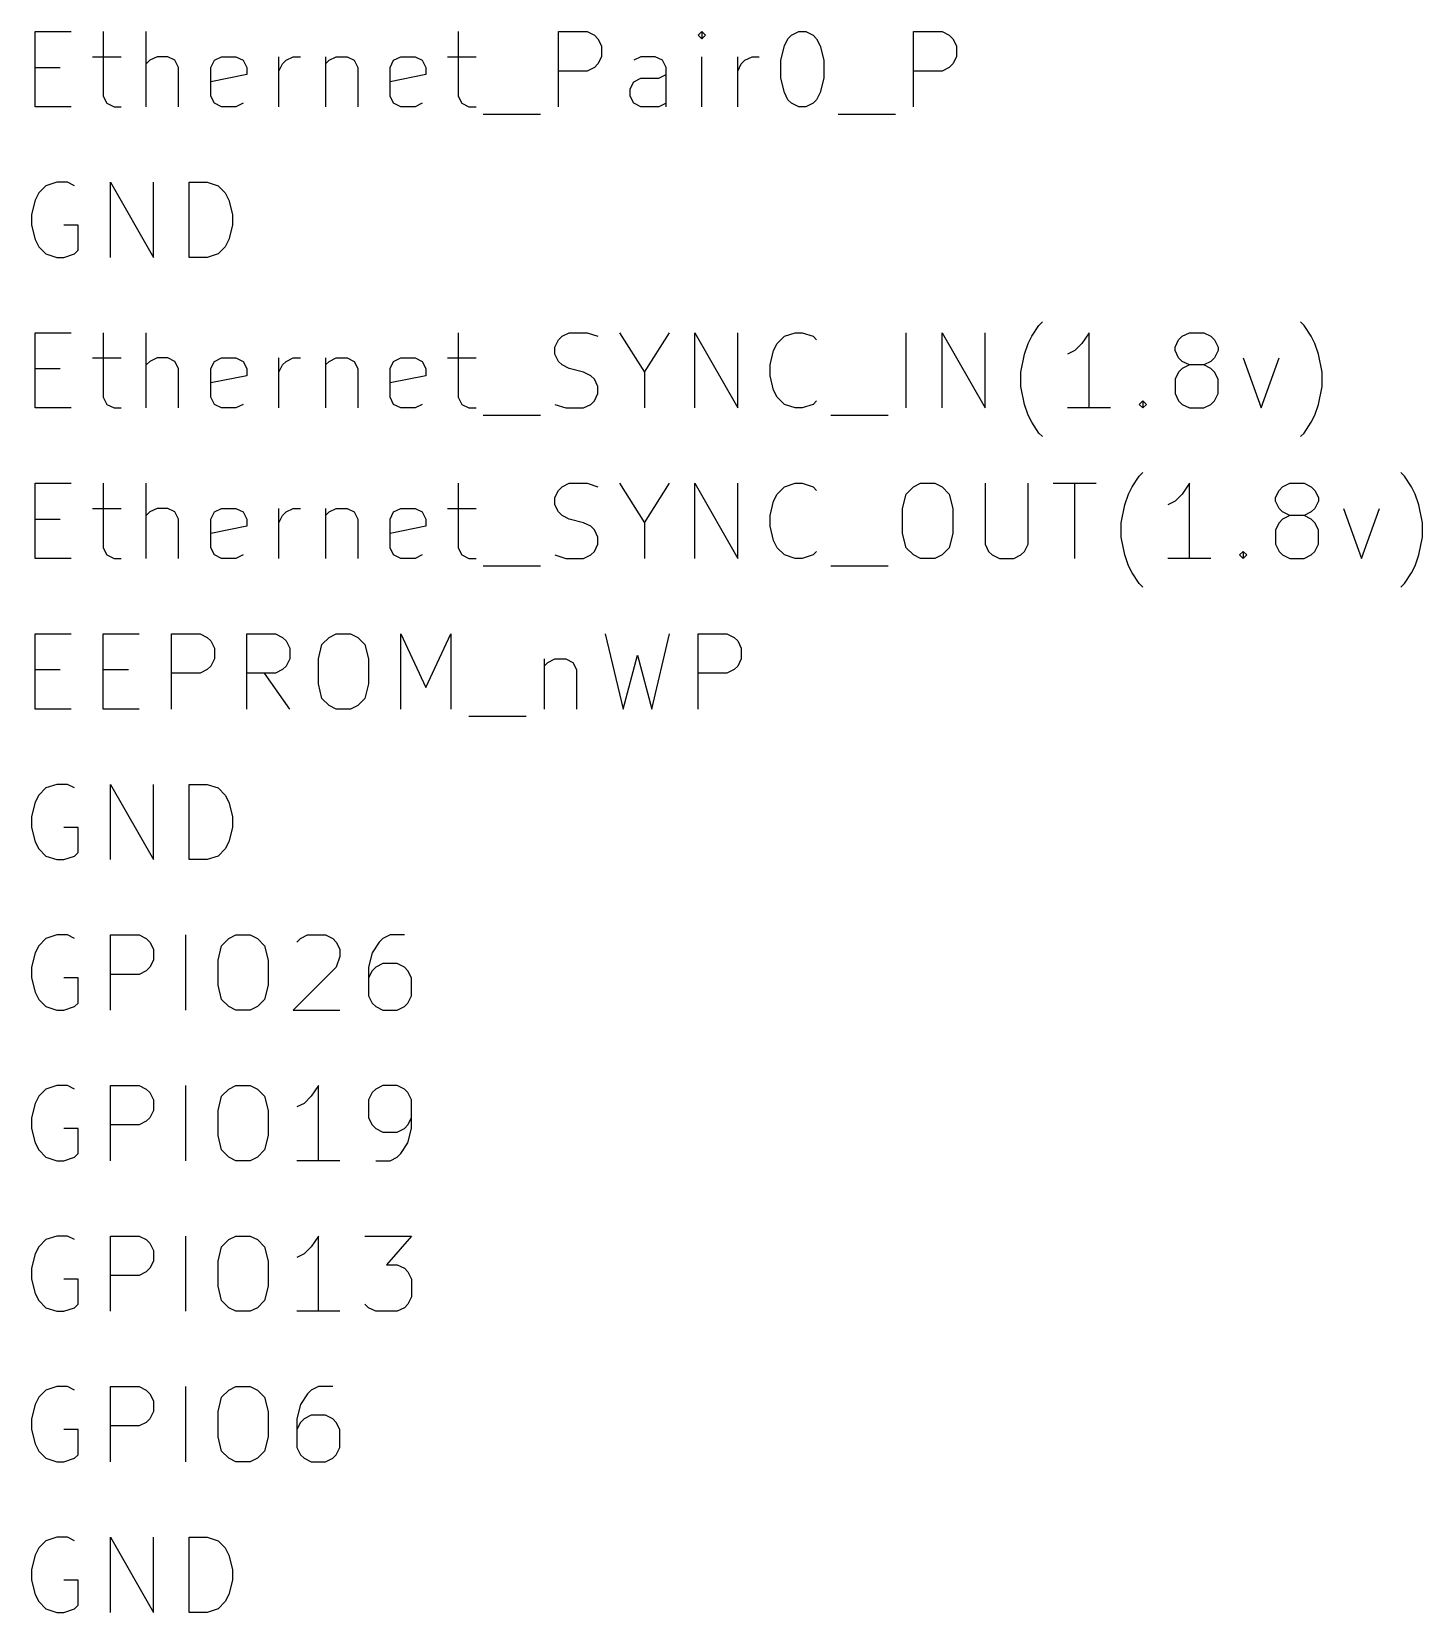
# Model space of a CAD drawing. Header units: millimetres. Extents: x 10 to 287, y -200 to -10.
# Drawn here: x 43.93 to 67.39, y -62.82 to -36.15 of the extents above; entities that cross this region are included whole.
import ezdxf

# ---------------------------------------------------------------- set-up
doc = ezdxf.new("R2010")
doc.units = ezdxf.units.MM
doc.layers.add('GREENSIXTYFIVE', color=129, linetype='CONTINUOUS')

msp = doc.modelspace()

# ---------------------------------------------------------------- linework, layer by layer
at = {"layer": 'GREENSIXTYFIVE', "linetype": 'CONTINUOUS'}
for p, q in [((43.9903, -37.4175), (43.9903, -36.1475)), ((43.9903, -36.1475), (44.5951, -36.1475)), ((45.1393, -36.1475), (45.1393, -37.2361)), ((45.865, -37.4175), (45.865, -36.1475)), ((51.1264, -36.1475), (51.1264, -37.2361)), ((52.8197, -37.4175), (52.8197, -36.1475)), ((52.8197, -36.1475), (53.3035, -36.1475)), ((53.3035, -36.1475), (53.4245, -36.208)), ((53.4245, -36.208), (53.485, -36.2685)), ((53.485, -36.2685), (53.5454, -36.3894)), ((55.2387, -36.1475), (55.1783, -36.208)), ((55.1783, -36.208), (55.2387, -36.2685)), ((55.2992, -36.208), (55.2387, -36.1475)), ((55.2387, -36.1475), (55.2387, -36.2685)), ((55.2387, -36.2685), (55.2992, -36.208)), ((56.6297, -36.3894), (56.6902, -36.2685)), ((56.6902, -36.2685), (56.7507, -36.208)), ((56.7507, -36.208), (56.8716, -36.1475)), ((56.8716, -36.1475), (56.9926, -36.1475)), ((56.9926, -36.1475), (57.1135, -36.208)), ((57.1135, -36.208), (57.174, -36.2685)), ((57.174, -36.2685), (57.2345, -36.3894)), ((58.8068, -37.4175), (58.8068, -36.1475)), ((58.8068, -36.1475), (59.2906, -36.1475)), ((59.2906, -36.1475), (59.4116, -36.208)), ((59.4116, -36.208), (59.4721, -36.2685)), ((59.4721, -36.2685), (59.5325, -36.3894)), ((53.5454, -36.3894), (53.5454, -36.5709)), ((56.5693, -36.6313), (56.6297, -36.3894)), ((57.2345, -36.3894), (57.295, -36.6313)), ((59.5325, -36.3894), (59.5325, -36.5709)), ((43.9903, -36.7523), (44.4137, -36.7523)), ((44.9579, -36.5709), (45.4417, -36.5709)), ((45.9255, -36.6313), (45.865, -36.6918)), ((46.0465, -36.5709), (45.9255, -36.6313)), ((46.2279, -36.5709), (46.0465, -36.5709)), ((46.3488, -36.6313), (46.2279, -36.5709)), ((46.4093, -36.7523), (46.3488, -36.6313)), ((46.4093, -37.4175), (46.4093, -36.7523)), ((46.9536, -36.7523), (47.014, -36.6313)), ((46.9536, -37.2361), (46.9536, -36.7523)), ((47.014, -36.6313), (47.135, -36.5709)), ((47.135, -36.5709), (47.3769, -36.5709)), ((47.3769, -36.5709), (47.4978, -36.6313)), ((47.4978, -36.6313), (47.5583, -36.7523)), ((47.5583, -36.7523), (47.5583, -36.8732)), ((48.1026, -37.4175), (48.1026, -36.5709)), ((48.1026, -36.8128), (48.1631, -36.6918)), ((48.1631, -36.6918), (48.2236, -36.6313)), ((48.2236, -36.6313), (48.3445, -36.5709)), ((48.3445, -36.5709), (48.4655, -36.5709)), ((48.8888, -36.5709), (48.8888, -37.4175)), ((48.8888, -36.6918), (48.9493, -36.6313)), ((48.9493, -36.6313), (49.0703, -36.5709)), ((49.0703, -36.5709), (49.2517, -36.5709)), ((49.2517, -36.5709), (49.3726, -36.6313)), ((49.3726, -36.6313), (49.4331, -36.7523)), ((49.4331, -36.7523), (49.4331, -37.4175)), ((49.9774, -36.7523), (50.0378, -36.6313)), ((49.9774, -37.2361), (49.9774, -36.7523)), ((50.0378, -36.6313), (50.1588, -36.5709)), ((50.1588, -36.5709), (50.4007, -36.5709)), ((50.4007, -36.5709), (50.5216, -36.6313)), ((50.5216, -36.6313), (50.5821, -36.7523)), ((50.5821, -36.7523), (50.5821, -36.8732)), ((50.945, -36.5709), (51.4288, -36.5709)), ((53.4245, -36.7523), (53.3035, -36.8128)), ((53.485, -36.6918), (53.4245, -36.7523)), ((53.5454, -36.5709), (53.485, -36.6918)), ((54.2107, -36.5709), (54.0897, -36.6313)), ((54.4526, -36.5709), (54.2107, -36.5709)), ((54.5735, -36.6313), (54.4526, -36.5709)), ((54.634, -36.7523), (54.5735, -36.6313)), ((54.634, -37.4175), (54.634, -36.7523)), ((55.2387, -37.4175), (55.2387, -36.5709)), ((55.8435, -37.4175), (55.8435, -36.5709)), ((55.8435, -36.8128), (55.904, -36.6918)), ((55.904, -36.6918), (55.9645, -36.6313)), ((55.9645, -36.6313), (56.0854, -36.5709)), ((56.0854, -36.5709), (56.2064, -36.5709)), ((56.5693, -36.9337), (56.5693, -36.6313)), ((57.295, -36.6313), (57.295, -36.9337)), ((59.4116, -36.7523), (59.2906, -36.8128)), ((59.4721, -36.6918), (59.4116, -36.7523)), ((59.5325, -36.5709), (59.4721, -36.6918)), ((47.5583, -36.8732), (46.9536, -36.9942)), ((50.5821, -36.8732), (49.9774, -36.9942)), ((53.3035, -36.8128), (52.8197, -36.8128)), ((54.0293, -37.1151), (54.0897, -36.9942)), ((54.0897, -36.9942), (54.2107, -36.9337)), ((54.2107, -36.9337), (54.5131, -36.9337)), ((54.5131, -36.9337), (54.634, -36.8732)), ((56.6297, -37.1756), (56.5693, -36.9337)), ((57.295, -36.9337), (57.2345, -37.1756)), ((59.2906, -36.8128), (58.8068, -36.8128)), ((45.1393, -37.2361), (45.1998, -37.3571)), ((47.014, -37.3571), (46.9536, -37.2361)), ((50.0378, -37.3571), (49.9774, -37.2361)), ((51.1264, -37.2361), (51.1869, -37.3571)), ((54.0293, -37.2361), (54.0293, -37.1151)), ((54.0897, -37.3571), (54.0293, -37.2361)), ((56.6902, -37.2966), (56.6297, -37.1756)), ((56.7507, -37.3571), (56.6902, -37.2966)), ((57.174, -37.2966), (57.1135, -37.3571)), ((57.2345, -37.1756), (57.174, -37.2966)), ((44.5951, -37.4175), (43.9903, -37.4175)), ((45.1998, -37.3571), (45.3208, -37.4175)), ((45.3208, -37.4175), (45.4417, -37.4175)), ((47.135, -37.4175), (47.014, -37.3571)), ((47.3769, -37.4175), (47.135, -37.4175)), ((47.4978, -37.3571), (47.3769, -37.4175)), ((50.1588, -37.4175), (50.0378, -37.3571)), ((50.4007, -37.4175), (50.1588, -37.4175)), ((50.5216, -37.3571), (50.4007, -37.4175)), ((51.1869, -37.3571), (51.3079, -37.4175)), ((51.3079, -37.4175), (51.4288, -37.4175)), ((51.5498, -37.5385), (52.5174, -37.5385)), ((54.2107, -37.4175), (54.0897, -37.3571)), ((54.5131, -37.4175), (54.2107, -37.4175)), ((54.634, -37.3571), (54.5131, -37.4175)), ((56.8716, -37.4175), (56.7507, -37.3571)), ((56.9926, -37.4175), (56.8716, -37.4175)), ((57.1135, -37.3571), (56.9926, -37.4175)), ((57.5369, -37.5385), (58.5045, -37.5385)), ((44.0508, -38.869), (43.9903, -38.9899)), ((44.1718, -38.748), (44.0508, -38.869)), ((44.3532, -38.6875), (44.1718, -38.748)), ((44.5346, -38.6875), (44.3532, -38.6875)), ((44.6556, -38.748), (44.5346, -38.6875)), ((45.2603, -39.9575), (45.2603, -38.6875)), ((45.2603, -38.6875), (45.986, -39.9575)), ((45.986, -39.9575), (45.986, -38.6875)), ((46.5908, -39.9575), (46.5908, -38.6875)), ((46.5908, -38.6875), (46.8932, -38.6875)), ((46.8932, -38.6875), (47.0746, -38.748)), ((47.0746, -38.748), (47.1956, -38.869)), ((47.1956, -38.869), (47.2561, -38.9899)), ((43.9903, -38.9899), (43.9299, -39.2318)), ((47.2561, -38.9899), (47.3165, -39.2318)), ((43.9299, -39.2318), (43.9299, -39.4132)), ((43.9299, -39.4132), (43.9903, -39.6551)), ((44.716, -39.4132), (44.4741, -39.4132)), ((44.716, -39.8366), (44.716, -39.4132)), ((47.3165, -39.4132), (47.2561, -39.6551)), ((47.3165, -39.2318), (47.3165, -39.4132)), ((43.9903, -39.6551), (44.0508, -39.7761)), ((47.2561, -39.6551), (47.1956, -39.7761)), ((44.0508, -39.7761), (44.1718, -39.8971)), ((44.1718, -39.8971), (44.3532, -39.9575)), ((44.3532, -39.9575), (44.4741, -39.9575)), ((44.4741, -39.9575), (44.6556, -39.8971)), ((44.6556, -39.8971), (44.716, -39.8366)), ((46.8932, -39.9575), (46.5908, -39.9575)), ((47.0746, -39.8971), (46.8932, -39.9575)), ((47.1956, -39.7761), (47.0746, -39.8971)), ((60.9236, -41.1066), (60.9841, -41.0461)), ((65.3989, -41.1066), (65.3384, -41.0461)), ((43.9903, -42.4975), (43.9903, -41.2275)), ((43.9903, -41.2275), (44.5951, -41.2275)), ((45.1393, -41.2275), (45.1393, -42.3161)), ((45.865, -42.4975), (45.865, -41.2275)), ((51.1264, -41.2275), (51.1264, -42.3161)), ((52.8197, -41.3485), (52.8802, -41.288)), ((52.8802, -41.288), (53.0012, -41.2275)), ((53.0012, -41.2275), (53.3035, -41.2275)), ((53.3035, -41.2275), (53.485, -41.288)), ((53.8478, -41.2275), (54.2711, -41.8928)), ((54.2711, -41.8928), (54.6945, -41.2275)), ((55.1178, -42.4975), (55.1178, -41.2275)), ((55.1178, -41.2275), (55.8435, -42.4975)), ((55.8435, -42.4975), (55.8435, -41.2275)), ((56.5088, -41.409), (56.6298, -41.288)), ((56.6298, -41.288), (56.8112, -41.2275)), ((56.8112, -41.2275), (56.9321, -41.2275)), ((56.9321, -41.2275), (57.1136, -41.288)), ((57.1136, -41.288), (57.174, -41.3485)), ((58.6859, -42.4975), (58.6859, -41.2275)), ((59.2907, -42.4975), (59.2907, -41.2275)), ((59.2907, -41.2275), (60.0164, -42.4975)), ((60.0164, -42.4975), (60.0164, -41.2275)), ((60.7422, -41.409), (60.8027, -41.288)), ((60.8027, -41.288), (60.9236, -41.1066)), ((61.7703, -41.2275), (61.6494, -41.409)), ((61.7703, -42.4975), (61.7703, -41.2275)), ((63.2822, -41.3485), (63.3427, -41.288)), ((63.3427, -41.288), (63.4637, -41.2275)), ((63.4637, -41.2275), (63.7056, -41.2275)), ((63.7056, -41.2275), (63.8265, -41.288)), ((63.8265, -41.288), (63.887, -41.3485)), ((65.5198, -41.288), (65.3989, -41.1066)), ((65.5803, -41.409), (65.5198, -41.288)), ((52.7593, -41.4694), (52.8197, -41.3485)), ((52.7593, -41.5904), (52.7593, -41.4694)), ((52.8197, -41.7113), (52.7593, -41.5904)), ((56.3879, -41.7718), (56.4483, -41.5299)), ((56.4483, -41.5299), (56.5088, -41.409)), ((60.6212, -41.8928), (60.6817, -41.5904)), ((60.6817, -41.5904), (60.7422, -41.409)), ((61.5284, -41.5299), (61.4075, -41.5904)), ((61.6494, -41.409), (61.5284, -41.5299)), ((63.2218, -41.4694), (63.2822, -41.3485)), ((63.2218, -41.5299), (63.2218, -41.4694)), ((63.2822, -41.6509), (63.2218, -41.5299)), ((63.887, -41.3485), (63.9475, -41.4694)), ((63.9475, -41.5299), (63.887, -41.6509)), ((63.9475, -41.4694), (63.9475, -41.5299)), ((65.6408, -41.5904), (65.5803, -41.409)), ((65.7012, -41.8928), (65.6408, -41.5904)), ((43.9903, -41.8323), (44.4137, -41.8323)), ((44.9579, -41.6509), (45.4417, -41.6509)), ((45.9255, -41.7113), (45.865, -41.7718)), ((46.0465, -41.6509), (45.9255, -41.7113)), ((46.2279, -41.6509), (46.0465, -41.6509)), ((46.3488, -41.7113), (46.2279, -41.6509)), ((46.4093, -41.8323), (46.3488, -41.7113)), ((46.4093, -42.4975), (46.4093, -41.8323)), ((46.9536, -41.8323), (47.014, -41.7113)), ((46.9536, -42.3161), (46.9536, -41.8323)), ((47.014, -41.7113), (47.135, -41.6509)), ((47.135, -41.6509), (47.3769, -41.6509)), ((47.3769, -41.6509), (47.4978, -41.7113)), ((47.4978, -41.7113), (47.5583, -41.8323)), ((47.5583, -41.8323), (47.5583, -41.9532)), ((48.1026, -42.4975), (48.1026, -41.6509)), ((48.1026, -41.8928), (48.1631, -41.7718)), ((48.1631, -41.7718), (48.2236, -41.7113)), ((48.2236, -41.7113), (48.3445, -41.6509)), ((48.3445, -41.6509), (48.4655, -41.6509)), ((48.8888, -41.6509), (48.8888, -42.4975)), ((48.8888, -41.7718), (48.9493, -41.7113)), ((48.9493, -41.7113), (49.0703, -41.6509)), ((49.0703, -41.6509), (49.2517, -41.6509)), ((49.2517, -41.6509), (49.3726, -41.7113)), ((49.3726, -41.7113), (49.4331, -41.8323)), ((49.4331, -41.8323), (49.4331, -42.4975)), ((49.9774, -41.8323), (50.0378, -41.7113)), ((49.9774, -42.3161), (49.9774, -41.8323)), ((50.0378, -41.7113), (50.1588, -41.6509)), ((50.1588, -41.6509), (50.4007, -41.6509)), ((50.4007, -41.6509), (50.5216, -41.7113)), ((50.5216, -41.7113), (50.5821, -41.8323)), ((50.5821, -41.8323), (50.5821, -41.9532)), ((50.945, -41.6509), (51.4288, -41.6509)), ((52.8802, -41.7718), (52.8197, -41.7113)), ((53.0012, -41.8323), (52.8802, -41.7718)), ((53.2431, -41.8928), (53.0012, -41.8323)), ((56.3879, -41.9532), (56.3879, -41.7718)), ((63.3427, -41.7113), (63.2822, -41.6509)), ((63.3427, -41.8323), (63.2822, -41.8928)), ((63.4637, -41.7718), (63.3427, -41.7113)), ((63.4637, -41.7718), (63.3427, -41.8323)), ((63.7056, -41.7718), (63.4637, -41.7718)), ((63.8265, -41.7113), (63.7056, -41.7718)), ((63.8265, -41.8323), (63.7056, -41.7718)), ((63.887, -41.6509), (63.8265, -41.7113)), ((63.887, -41.8928), (63.8265, -41.8323)), ((64.3708, -41.6509), (64.6732, -42.4975)), ((64.6732, -42.4975), (64.9755, -41.6509)), ((47.5583, -41.9532), (46.9536, -42.0742)), ((50.5821, -41.9532), (49.9774, -42.0742)), ((53.364, -41.9532), (53.2431, -41.8928)), ((53.4245, -42.0137), (53.364, -41.9532)), ((53.485, -42.1347), (53.4245, -42.0137)), ((53.485, -42.2556), (53.485, -42.1347)), ((54.2711, -41.8928), (54.2711, -42.4975)), ((56.4483, -42.1951), (56.3879, -41.9532)), ((60.6212, -42.1347), (60.6212, -41.8928)), ((60.6817, -42.4371), (60.6212, -42.1347)), ((63.2822, -41.8928), (63.2218, -42.0137)), ((63.2218, -42.0137), (63.2218, -42.2556)), ((63.9475, -42.0137), (63.887, -41.8928)), ((63.9475, -42.2556), (63.9475, -42.0137)), ((65.6408, -42.4371), (65.7012, -42.1347)), ((65.7012, -42.1347), (65.7012, -41.8928)), ((45.1393, -42.3161), (45.1998, -42.4371)), ((47.014, -42.4371), (46.9536, -42.3161)), ((50.0378, -42.4371), (49.9774, -42.3161)), ((51.1264, -42.3161), (51.1869, -42.4371)), ((53.364, -42.4371), (53.4245, -42.3766)), ((53.4245, -42.3766), (53.485, -42.2556)), ((56.5088, -42.3161), (56.4483, -42.1951)), ((56.6298, -42.4371), (56.5088, -42.3161)), ((57.174, -42.3766), (57.1136, -42.4371)), ((62.617, -42.4371), (62.6774, -42.3766)), ((62.6774, -42.3766), (62.7379, -42.4371)), ((62.6774, -42.3766), (62.6774, -42.4975)), ((63.2218, -42.2556), (63.2822, -42.3766)), ((63.2822, -42.3766), (63.3427, -42.4371)), ((63.8265, -42.4371), (63.887, -42.3766)), ((63.887, -42.3766), (63.9475, -42.2556)), ((44.5951, -42.4975), (43.9903, -42.4975)), ((45.1998, -42.4371), (45.3208, -42.4975)), ((45.3208, -42.4975), (45.4417, -42.4975)), ((47.135, -42.4975), (47.014, -42.4371)), ((47.3769, -42.4975), (47.135, -42.4975)), ((47.4978, -42.4371), (47.3769, -42.4975)), ((50.1588, -42.4975), (50.0378, -42.4371)), ((50.4007, -42.4975), (50.1588, -42.4975)), ((50.5216, -42.4371), (50.4007, -42.4975)), ((51.1869, -42.4371), (51.3079, -42.4975)), ((51.3079, -42.4975), (51.4288, -42.4975)), ((51.5498, -42.6185), (52.5174, -42.6185)), ((52.7593, -42.4371), (52.9407, -42.4975)), ((52.9407, -42.4975), (53.2431, -42.4975)), ((53.2431, -42.4975), (53.364, -42.4371)), ((56.8112, -42.4975), (56.6298, -42.4371)), ((56.9321, -42.4975), (56.8112, -42.4975)), ((57.1136, -42.4371), (56.9321, -42.4975)), ((57.416, -42.6185), (58.3836, -42.6185)), ((60.7422, -42.6185), (60.6817, -42.4371)), ((60.8027, -42.7394), (60.7422, -42.6185)), ((62.1332, -42.4975), (61.4075, -42.4975)), ((62.6774, -42.4975), (62.617, -42.4371)), ((62.7379, -42.4371), (62.6774, -42.4975)), ((63.3427, -42.4371), (63.4637, -42.4975)), ((63.4637, -42.4975), (63.7056, -42.4975)), ((63.7056, -42.4975), (63.8265, -42.4371)), ((65.5198, -42.7394), (65.5803, -42.6185)), ((65.5803, -42.6185), (65.6408, -42.4371)), ((60.9236, -42.9209), (60.8027, -42.7394)), ((60.9841, -42.9813), (60.9236, -42.9209)), ((65.3384, -42.9813), (65.3989, -42.9209)), ((65.3989, -42.9209), (65.5198, -42.7394)), ((62.496, -43.828), (62.6169, -43.6466)), ((62.6169, -43.6466), (62.6774, -43.5861)), ((67.0922, -43.6466), (67.0317, -43.5861)), ((67.2131, -43.828), (67.0922, -43.6466)), ((43.9903, -45.0375), (43.9903, -43.7675)), ((43.9903, -43.7675), (44.5951, -43.7675)), ((45.1393, -43.7675), (45.1393, -44.8561)), ((45.865, -45.0375), (45.865, -43.7675)), ((51.1264, -43.7675), (51.1264, -44.8561)), ((52.7593, -44.0094), (52.8197, -43.8885)), ((52.8197, -43.8885), (52.8802, -43.828)), ((52.8802, -43.828), (53.0012, -43.7675)), ((53.0012, -43.7675), (53.3035, -43.7675)), ((53.3035, -43.7675), (53.485, -43.828)), ((53.8478, -43.7675), (54.2711, -44.4328)), ((54.2711, -44.4328), (54.6945, -43.7675)), ((55.1178, -45.0375), (55.1178, -43.7675)), ((55.1178, -43.7675), (55.8435, -45.0375)), ((55.8435, -45.0375), (55.8435, -43.7675)), ((56.4483, -44.0699), (56.5088, -43.949)), ((56.5088, -43.949), (56.6298, -43.828)), ((56.6298, -43.828), (56.8112, -43.7675)), ((56.8112, -43.7675), (56.9321, -43.7675)), ((56.9321, -43.7675), (57.1136, -43.828)), ((57.1136, -43.828), (57.174, -43.8885)), ((58.6255, -44.1909), (58.6859, -43.949)), ((58.6859, -43.949), (58.8069, -43.828)), ((58.8069, -43.828), (58.9278, -43.7675)), ((58.9278, -43.7675), (59.1697, -43.7675)), ((59.1697, -43.7675), (59.2907, -43.828)), ((59.2907, -43.828), (59.4116, -43.949)), ((59.4116, -43.949), (59.4721, -44.1909)), ((60.0164, -43.7675), (60.0164, -44.7956)), ((60.7421, -44.7956), (60.7421, -43.7675)), ((61.1655, -43.7675), (61.8912, -43.7675)), ((61.5284, -45.0375), (61.5284, -43.7675)), ((62.375, -44.1304), (62.4355, -43.949)), ((62.4355, -43.949), (62.496, -43.828)), ((63.3427, -43.949), (63.2217, -44.0699)), ((63.4636, -43.7675), (63.3427, -43.949)), ((63.4636, -45.0375), (63.4636, -43.7675)), ((64.9151, -44.0094), (64.9755, -43.8885)), ((64.9755, -43.8885), (65.036, -43.828)), ((65.036, -43.828), (65.157, -43.7675)), ((65.157, -43.7675), (65.3989, -43.7675)), ((65.3989, -43.7675), (65.5198, -43.828)), ((65.5198, -43.828), (65.5803, -43.8885)), ((65.5803, -43.8885), (65.6408, -44.0094)), ((67.2736, -43.949), (67.2131, -43.828)), ((67.3341, -44.1304), (67.2736, -43.949)), ((44.9579, -44.1909), (45.4417, -44.1909)), ((45.9255, -44.2513), (45.865, -44.3118)), ((46.0465, -44.1909), (45.9255, -44.2513)), ((46.2279, -44.1909), (46.0465, -44.1909)), ((46.3488, -44.2513), (46.2279, -44.1909)), ((46.4093, -44.3723), (46.3488, -44.2513)), ((46.9536, -44.3723), (47.014, -44.2513)), ((47.014, -44.2513), (47.135, -44.1909)), ((47.135, -44.1909), (47.3769, -44.1909)), ((47.3769, -44.1909), (47.4978, -44.2513)), ((47.4978, -44.2513), (47.5583, -44.3723)), ((48.1026, -45.0375), (48.1026, -44.1909)), ((48.1631, -44.3118), (48.2236, -44.2513)), ((48.2236, -44.2513), (48.3445, -44.1909)), ((48.3445, -44.1909), (48.4655, -44.1909)), ((48.8888, -44.1909), (48.8888, -45.0375)), ((48.8888, -44.3118), (48.9493, -44.2513)), ((48.9493, -44.2513), (49.0703, -44.1909)), ((49.0703, -44.1909), (49.2517, -44.1909)), ((49.2517, -44.1909), (49.3726, -44.2513)), ((49.3726, -44.2513), (49.4331, -44.3723)), ((49.9774, -44.3723), (50.0378, -44.2513)), ((50.0378, -44.2513), (50.1588, -44.1909)), ((50.1588, -44.1909), (50.4007, -44.1909)), ((50.4007, -44.1909), (50.5216, -44.2513)), ((50.5216, -44.2513), (50.5821, -44.3723)), ((50.945, -44.1909), (51.4288, -44.1909)), ((52.7593, -44.1304), (52.7593, -44.0094)), ((52.8197, -44.2513), (52.7593, -44.1304)), ((52.8802, -44.3118), (52.8197, -44.2513)), ((56.3879, -44.3118), (56.4483, -44.0699)), ((58.6255, -44.6142), (58.6255, -44.1909)), ((59.4721, -44.1909), (59.4721, -44.6142)), ((62.3145, -44.4328), (62.375, -44.1304)), ((63.2217, -44.0699), (63.1008, -44.1304)), ((64.9151, -44.0699), (64.9151, -44.0094)), ((64.9755, -44.1909), (64.9151, -44.0699)), ((65.036, -44.2513), (64.9755, -44.1909)), ((65.157, -44.3118), (65.036, -44.2513)), ((65.5198, -44.2513), (65.3989, -44.3118)), ((65.5803, -44.1909), (65.5198, -44.2513)), ((65.6408, -44.0699), (65.5803, -44.1909)), ((65.6408, -44.0094), (65.6408, -44.0699)), ((66.0641, -44.1909), (66.3665, -45.0375)), ((66.3665, -45.0375), (66.6688, -44.1909)), ((67.3945, -44.4328), (67.3341, -44.1304)), ((43.9903, -44.3723), (44.4137, -44.3723)), ((46.4093, -45.0375), (46.4093, -44.3723)), ((46.9536, -44.8561), (46.9536, -44.3723)), ((47.5583, -44.4932), (46.9536, -44.6142)), ((47.5583, -44.3723), (47.5583, -44.4932)), ((48.1026, -44.4328), (48.1631, -44.3118)), ((49.4331, -44.3723), (49.4331, -45.0375)), ((49.9774, -44.8561), (49.9774, -44.3723)), ((50.5821, -44.4932), (49.9774, -44.6142)), ((50.5821, -44.3723), (50.5821, -44.4932)), ((53.0012, -44.3723), (52.8802, -44.3118)), ((53.2431, -44.4328), (53.0012, -44.3723)), ((53.364, -44.4932), (53.2431, -44.4328)), ((53.4245, -44.5537), (53.364, -44.4932)), ((54.2711, -44.4328), (54.2711, -45.0375)), ((56.3879, -44.4932), (56.3879, -44.3118)), ((56.4483, -44.7351), (56.3879, -44.4932)), ((62.3145, -44.6747), (62.3145, -44.4328)), ((64.9755, -44.4328), (64.9151, -44.5537)), ((65.036, -44.3723), (64.9755, -44.4328)), ((65.157, -44.3118), (65.036, -44.3723)), ((65.3989, -44.3118), (65.157, -44.3118)), ((65.5198, -44.3723), (65.3989, -44.3118)), ((65.5803, -44.4328), (65.5198, -44.3723)), ((65.6408, -44.5537), (65.5803, -44.4328)), ((67.3945, -44.6747), (67.3945, -44.4328)), ((53.485, -44.6747), (53.4245, -44.5537)), ((53.4245, -44.9166), (53.485, -44.7956)), ((53.485, -44.7956), (53.485, -44.6747)), ((56.5088, -44.8561), (56.4483, -44.7351)), ((58.6859, -44.8561), (58.6255, -44.6142)), ((59.4721, -44.6142), (59.4116, -44.8561)), ((60.0164, -44.7956), (60.0769, -44.9166)), ((60.6817, -44.9166), (60.7421, -44.7956)), ((62.375, -44.9771), (62.3145, -44.6747)), ((64.9151, -44.5537), (64.9151, -44.7956)), ((64.9151, -44.7956), (64.9755, -44.9166)), ((65.5803, -44.9166), (65.6408, -44.7956)), ((65.6408, -44.7956), (65.6408, -44.5537)), ((67.3341, -44.9771), (67.3945, -44.6747)), ((44.5951, -45.0375), (43.9903, -45.0375)), ((45.1393, -44.8561), (45.1998, -44.9771)), ((45.1998, -44.9771), (45.3208, -45.0375)), ((45.3208, -45.0375), (45.4417, -45.0375)), ((47.014, -44.9771), (46.9536, -44.8561)), ((47.135, -45.0375), (47.014, -44.9771)), ((47.3769, -45.0375), (47.135, -45.0375)), ((47.4978, -44.9771), (47.3769, -45.0375)), ((50.0378, -44.9771), (49.9774, -44.8561)), ((50.1588, -45.0375), (50.0378, -44.9771)), ((50.4007, -45.0375), (50.1588, -45.0375)), ((50.5216, -44.9771), (50.4007, -45.0375)), ((51.1264, -44.8561), (51.1869, -44.9771)), ((51.1869, -44.9771), (51.3079, -45.0375)), ((51.3079, -45.0375), (51.4288, -45.0375)), ((52.7593, -44.9771), (52.9407, -45.0375)), ((52.9407, -45.0375), (53.2431, -45.0375)), ((53.2431, -45.0375), (53.364, -44.9771)), ((53.364, -44.9771), (53.4245, -44.9166)), ((56.6298, -44.9771), (56.5088, -44.8561)), ((56.8112, -45.0375), (56.6298, -44.9771)), ((56.9321, -45.0375), (56.8112, -45.0375)), ((57.1136, -44.9771), (56.9321, -45.0375)), ((57.174, -44.9166), (57.1136, -44.9771)), ((58.8069, -44.9771), (58.6859, -44.8561)), ((58.9278, -45.0375), (58.8069, -44.9771)), ((59.1697, -45.0375), (58.9278, -45.0375)), ((59.2907, -44.9771), (59.1697, -45.0375)), ((59.4116, -44.8561), (59.2907, -44.9771)), ((60.0769, -44.9166), (60.1374, -44.9771)), ((60.1374, -44.9771), (60.2583, -45.0375)), ((60.2583, -45.0375), (60.5002, -45.0375)), ((60.5002, -45.0375), (60.6212, -44.9771)), ((60.6212, -44.9771), (60.6817, -44.9166)), ((62.4355, -45.1585), (62.375, -44.9771)), ((63.8265, -45.0375), (63.1008, -45.0375)), ((64.3103, -44.9771), (64.3707, -44.9166)), ((64.3707, -45.0375), (64.3103, -44.9771)), ((64.3707, -44.9166), (64.4312, -44.9771)), ((64.3707, -44.9166), (64.3707, -45.0375)), ((64.4312, -44.9771), (64.3707, -45.0375)), ((64.9755, -44.9166), (65.036, -44.9771)), ((65.036, -44.9771), (65.157, -45.0375)), ((65.157, -45.0375), (65.3989, -45.0375)), ((65.3989, -45.0375), (65.5198, -44.9771)), ((65.5198, -44.9771), (65.5803, -44.9166)), ((67.2736, -45.1585), (67.3341, -44.9771)), ((51.5498, -45.1585), (52.5174, -45.1585)), ((57.416, -45.1585), (58.3836, -45.1585)), ((62.496, -45.2794), (62.4355, -45.1585)), ((62.6169, -45.4609), (62.496, -45.2794)), ((67.0922, -45.4609), (67.2131, -45.2794)), ((67.2131, -45.2794), (67.2736, -45.1585)), ((62.6774, -45.5213), (62.6169, -45.4609)), ((67.0317, -45.5213), (67.0922, -45.4609)), ((43.9903, -47.5775), (43.9903, -46.3075)), ((43.9903, -46.3075), (44.5951, -46.3075)), ((45.1393, -47.5775), (45.1393, -46.3075)), ((45.1393, -46.3075), (45.7441, -46.3075)), ((46.2883, -47.5775), (46.2883, -46.3075)), ((46.2883, -46.3075), (46.7721, -46.3075)), ((46.7721, -46.3075), (46.8931, -46.368)), ((46.8931, -46.368), (46.9536, -46.4285)), ((47.5583, -47.5775), (47.5583, -46.3075)), ((47.5583, -46.3075), (48.0421, -46.3075)), ((48.0421, -46.3075), (48.1631, -46.368)), ((48.1631, -46.368), (48.2236, -46.4285)), ((48.8283, -46.489), (48.9493, -46.368)), ((48.9493, -46.368), (49.0702, -46.3075)), ((49.0702, -46.3075), (49.3121, -46.3075)), ((49.3121, -46.3075), (49.4331, -46.368)), ((49.4331, -46.368), (49.554, -46.489)), ((50.1588, -47.5775), (50.1588, -46.3075)), ((50.1588, -46.3075), (50.5822, -47.2147)), ((50.5822, -47.2147), (51.0055, -46.3075)), ((51.0055, -46.3075), (51.0055, -47.5775)), ((53.6059, -46.3075), (53.9083, -47.5775)), ((54.3921, -47.5775), (54.6945, -46.3075)), ((55.1782, -47.5775), (55.1782, -46.3075)), ((55.1782, -46.3075), (55.662, -46.3075)), ((55.662, -46.3075), (55.783, -46.368)), ((55.783, -46.368), (55.8435, -46.4285)), ((46.9536, -46.4285), (47.014, -46.5494)), ((47.014, -46.5494), (47.014, -46.7309)), ((48.2236, -46.4285), (48.284, -46.5494)), ((48.284, -46.5494), (48.284, -46.7309)), ((48.7679, -46.7309), (48.8283, -46.489)), ((49.554, -46.489), (49.6145, -46.7309)), ((53.9083, -47.5775), (54.1502, -46.6704)), ((54.1502, -46.6704), (54.3921, -47.5775)), ((55.8435, -46.4285), (55.9039, -46.5494)), ((55.9039, -46.5494), (55.9039, -46.7309)), ((43.9903, -46.9123), (44.4137, -46.9123)), ((45.1393, -46.9123), (45.5627, -46.9123)), ((46.8931, -46.9123), (46.7721, -46.9728)), ((46.9536, -46.8518), (46.8931, -46.9123)), ((47.014, -46.7309), (46.9536, -46.8518)), ((48.1631, -46.9123), (48.0421, -46.9728)), ((48.2236, -46.8518), (48.1631, -46.9123)), ((48.284, -46.7309), (48.2236, -46.8518)), ((48.7679, -47.1542), (48.7679, -46.7309)), ((49.6145, -46.7309), (49.6145, -47.1542)), ((52.5778, -46.7309), (52.5778, -47.5775)), ((52.5778, -46.8518), (52.6383, -46.7913)), ((52.6383, -46.7913), (52.7593, -46.7309)), ((52.7593, -46.7309), (52.9407, -46.7309)), ((52.9407, -46.7309), (53.0616, -46.7913)), ((53.0616, -46.7913), (53.1221, -46.9123)), ((53.1221, -46.9123), (53.1221, -47.5775)), ((55.783, -46.9123), (55.662, -46.9728)), ((55.8435, -46.8518), (55.783, -46.9123)), ((55.9039, -46.7309), (55.8435, -46.8518)), ((46.7721, -46.9728), (46.2883, -46.9728)), ((48.0421, -46.9728), (47.5583, -46.9728)), ((48.284, -47.5775), (47.8607, -46.9728)), ((48.8283, -47.3961), (48.7679, -47.1542)), ((49.6145, -47.1542), (49.554, -47.3961)), ((55.662, -46.9728), (55.1782, -46.9728)), ((48.9493, -47.5171), (48.8283, -47.3961)), ((49.554, -47.3961), (49.4331, -47.5171)), ((44.5951, -47.5775), (43.9903, -47.5775)), ((45.7441, -47.5775), (45.1393, -47.5775)), ((49.0702, -47.5775), (48.9493, -47.5171)), ((49.3121, -47.5775), (49.0702, -47.5775)), ((49.4331, -47.5171), (49.3121, -47.5775)), ((51.3079, -47.6985), (52.2755, -47.6985)), ((44.0508, -49.029), (43.9903, -49.1499)), ((44.1718, -48.908), (44.0508, -49.029)), ((44.3532, -48.8475), (44.1718, -48.908)), ((44.5346, -48.8475), (44.3532, -48.8475)), ((44.6556, -48.908), (44.5346, -48.8475)), ((45.2603, -50.1175), (45.2603, -48.8475)), ((45.2603, -48.8475), (45.986, -50.1175)), ((45.986, -50.1175), (45.986, -48.8475)), ((46.5908, -50.1175), (46.5908, -48.8475)), ((46.5908, -48.8475), (46.8932, -48.8475)), ((46.8932, -48.8475), (47.0746, -48.908)), ((47.0746, -48.908), (47.1956, -49.029)), ((47.1956, -49.029), (47.2561, -49.1499)), ((43.9903, -49.1499), (43.9299, -49.3918)), ((47.2561, -49.1499), (47.3165, -49.3918)), ((43.9299, -49.3918), (43.9299, -49.5732)), ((43.9299, -49.5732), (43.9903, -49.8151)), ((44.716, -49.5732), (44.4741, -49.5732)), ((44.716, -49.9966), (44.716, -49.5732)), ((47.3165, -49.5732), (47.2561, -49.8151)), ((47.3165, -49.3918), (47.3165, -49.5732)), ((43.9903, -49.8151), (44.0508, -49.9361)), ((47.2561, -49.8151), (47.1956, -49.9361)), ((44.0508, -49.9361), (44.1718, -50.0571)), ((44.1718, -50.0571), (44.3532, -50.1175)), ((44.3532, -50.1175), (44.4741, -50.1175)), ((44.4741, -50.1175), (44.6556, -50.0571)), ((44.6556, -50.0571), (44.716, -49.9966)), ((46.8932, -50.1175), (46.5908, -50.1175)), ((47.0746, -50.0571), (46.8932, -50.1175)), ((47.1956, -49.9361), (47.0746, -50.0571)), ((44.1718, -51.448), (44.0508, -51.569)), ((44.3532, -51.3875), (44.1718, -51.448)), ((44.5346, -51.3875), (44.3532, -51.3875)), ((44.6556, -51.448), (44.5346, -51.3875)), ((45.2603, -52.6575), (45.2603, -51.3875)), ((45.2603, -51.3875), (45.7441, -51.3875)), ((45.7441, -51.3875), (45.8651, -51.448)), ((45.8651, -51.448), (45.9256, -51.5085)), ((46.5303, -52.6575), (46.5303, -51.3875)), ((47.1351, -51.569), (47.2561, -51.448)), ((47.2561, -51.448), (47.377, -51.3875)), ((47.377, -51.3875), (47.6189, -51.3875)), ((47.6189, -51.3875), (47.7399, -51.448)), ((47.7399, -51.448), (47.8608, -51.569)), ((48.4052, -51.5085), (48.4656, -51.448)), ((48.4656, -51.448), (48.5866, -51.3875)), ((48.5866, -51.3875), (48.889, -51.3875)), ((48.889, -51.3875), (49.0099, -51.448)), ((49.0099, -51.448), (49.0704, -51.5085)), ((49.8566, -51.448), (49.7961, -51.5085)), ((49.9775, -51.3875), (49.8566, -51.448)), ((50.2194, -51.3875), (49.9775, -51.3875)), ((43.9903, -51.6899), (43.9299, -51.9318)), ((44.0508, -51.569), (43.9903, -51.6899)), ((45.9256, -51.5085), (45.986, -51.6294)), ((45.986, -51.6294), (45.986, -51.8109)), ((47.0747, -51.8109), (47.1351, -51.569)), ((47.8608, -51.569), (47.9213, -51.8109)), ((49.0704, -51.5085), (49.1309, -51.6294)), ((49.1309, -51.6294), (49.1309, -51.7504)), ((49.6751, -51.6899), (49.6147, -51.9318)), ((49.7961, -51.5085), (49.6751, -51.6899)), ((43.9299, -51.9318), (43.9299, -52.1132)), ((45.8651, -51.9923), (45.7441, -52.0528)), ((45.9256, -51.9318), (45.8651, -51.9923)), ((45.986, -51.8109), (45.9256, -51.9318)), ((47.0747, -52.2342), (47.0747, -51.8109)), ((47.9213, -51.8109), (47.9213, -52.2342)), ((49.0704, -51.9318), (48.3447, -52.6575)), ((49.1309, -51.7504), (49.0704, -51.9318)), ((49.6147, -51.9318), (49.6147, -52.4156)), ((49.6751, -51.9923), (49.6147, -52.1132)), ((49.7356, -51.9318), (49.6751, -51.9923)), ((49.8566, -51.8713), (49.7356, -51.9318)), ((50.0985, -51.8713), (49.8566, -51.8713)), ((50.2194, -51.9318), (50.0985, -51.8713)), ((50.2799, -51.9923), (50.2194, -51.9318)), ((50.3404, -52.1132), (50.2799, -51.9923)), ((43.9299, -52.1132), (43.9903, -52.3551)), ((44.716, -52.1132), (44.4741, -52.1132)), ((44.716, -52.5366), (44.716, -52.1132)), ((45.7441, -52.0528), (45.2603, -52.0528)), ((47.1351, -52.4761), (47.0747, -52.2342)), ((47.9213, -52.2342), (47.8608, -52.4761)), ((50.3404, -52.4156), (50.3404, -52.1132)), ((43.9903, -52.3551), (44.0508, -52.4761)), ((44.0508, -52.4761), (44.1718, -52.5971)), ((44.6556, -52.5971), (44.716, -52.5366)), ((47.2561, -52.5971), (47.1351, -52.4761)), ((47.8608, -52.4761), (47.7399, -52.5971)), ((49.6147, -52.4156), (49.6751, -52.5366)), ((49.6751, -52.5366), (49.7356, -52.5971)), ((50.2194, -52.5971), (50.2799, -52.5366)), ((50.2799, -52.5366), (50.3404, -52.4156)), ((44.1718, -52.5971), (44.3532, -52.6575)), ((44.3532, -52.6575), (44.4741, -52.6575)), ((44.4741, -52.6575), (44.6556, -52.5971)), ((47.377, -52.6575), (47.2561, -52.5971)), ((47.6189, -52.6575), (47.377, -52.6575)), ((47.7399, -52.5971), (47.6189, -52.6575)), ((48.3447, -52.6575), (49.1309, -52.6575)), ((49.7356, -52.5971), (49.8566, -52.6575)), ((49.8566, -52.6575), (50.0985, -52.6575)), ((50.0985, -52.6575), (50.2194, -52.5971)), ((44.0508, -54.109), (43.9903, -54.2299)), ((44.1718, -53.988), (44.0508, -54.109)), ((44.3532, -53.9275), (44.1718, -53.988)), ((44.5346, -53.9275), (44.3532, -53.9275)), ((44.6556, -53.988), (44.5346, -53.9275)), ((45.2603, -55.1975), (45.2603, -53.9275)), ((45.2603, -53.9275), (45.7441, -53.9275)), ((45.7441, -53.9275), (45.8651, -53.988)), ((45.8651, -53.988), (45.9256, -54.0485)), ((45.9256, -54.0485), (45.986, -54.1694)), ((46.5303, -55.1975), (46.5303, -53.9275)), ((47.0747, -54.3509), (47.1351, -54.109)), ((47.1351, -54.109), (47.2561, -53.988)), ((47.2561, -53.988), (47.377, -53.9275)), ((47.377, -53.9275), (47.6189, -53.9275)), ((47.6189, -53.9275), (47.7399, -53.988)), ((47.7399, -53.988), (47.8608, -54.109)), ((47.8608, -54.109), (47.9213, -54.3509)), ((48.6471, -54.109), (48.5261, -54.2299)), ((48.768, -53.9275), (48.6471, -54.109)), ((48.768, -55.1975), (48.768, -53.9275)), ((49.6751, -54.0485), (49.6147, -54.1694)), ((49.7356, -53.988), (49.6751, -54.0485)), ((49.8566, -53.9275), (49.7356, -53.988)), ((50.0985, -53.9275), (49.8566, -53.9275)), ((50.2194, -53.988), (50.0985, -53.9275)), ((50.2799, -54.0485), (50.2194, -53.988)), ((50.3404, -54.1694), (50.2799, -54.0485)), ((43.9903, -54.2299), (43.9299, -54.4718)), ((45.986, -54.3509), (45.9256, -54.4718)), ((45.986, -54.1694), (45.986, -54.3509)), ((47.0747, -54.7742), (47.0747, -54.3509)), ((47.9213, -54.3509), (47.9213, -54.7742)), ((48.5261, -54.2299), (48.4052, -54.2904)), ((49.6147, -54.1694), (49.6147, -54.4718)), ((50.3404, -54.6532), (50.3404, -54.1694)), ((43.9299, -54.4718), (43.9299, -54.6532)), ((43.9299, -54.6532), (43.9903, -54.8951)), ((44.716, -54.6532), (44.4741, -54.6532)), ((44.716, -55.0766), (44.716, -54.6532)), ((45.7441, -54.5928), (45.2603, -54.5928)), ((45.8651, -54.5323), (45.7441, -54.5928)), ((45.9256, -54.4718), (45.8651, -54.5323)), ((49.6147, -54.4718), (49.6751, -54.5928)), ((49.6751, -54.5928), (49.7356, -54.6532)), ((49.7356, -54.6532), (49.8566, -54.7137)), ((50.0985, -54.7137), (50.2194, -54.6532)), ((50.2194, -54.6532), (50.2799, -54.5928)), ((50.2799, -54.5928), (50.3404, -54.4718)), ((50.2799, -54.8951), (50.3404, -54.6532)), ((43.9903, -54.8951), (44.0508, -55.0161)), ((47.1351, -55.0161), (47.0747, -54.7742)), ((47.9213, -54.7742), (47.8608, -55.0161)), ((49.8566, -54.7137), (50.0985, -54.7137)), ((50.1589, -55.0766), (50.2799, -54.8951)), ((44.0508, -55.0161), (44.1718, -55.1371)), ((44.1718, -55.1371), (44.3532, -55.1975)), ((44.3532, -55.1975), (44.4741, -55.1975)), ((44.4741, -55.1975), (44.6556, -55.1371)), ((44.6556, -55.1371), (44.716, -55.0766)), ((47.2561, -55.1371), (47.1351, -55.0161)), ((47.377, -55.1975), (47.2561, -55.1371)), ((47.6189, -55.1975), (47.377, -55.1975)), ((47.7399, -55.1371), (47.6189, -55.1975)), ((47.8608, -55.0161), (47.7399, -55.1371)), ((49.1309, -55.1975), (48.4052, -55.1975)), ((49.7356, -55.1975), (49.9775, -55.1975)), ((49.9775, -55.1975), (50.0985, -55.1371)), ((50.0985, -55.1371), (50.1589, -55.0766)), ((44.1718, -56.528), (44.0508, -56.649)), ((44.3532, -56.4675), (44.1718, -56.528)), ((44.5346, -56.4675), (44.3532, -56.4675)), ((44.6556, -56.528), (44.5346, -56.4675)), ((45.2603, -57.7375), (45.2603, -56.4675)), ((45.2603, -56.4675), (45.7441, -56.4675)), ((45.7441, -56.4675), (45.8651, -56.528)), ((45.8651, -56.528), (45.9256, -56.5885)), ((46.5303, -57.7375), (46.5303, -56.4675)), ((47.1351, -56.649), (47.2561, -56.528)), ((47.2561, -56.528), (47.377, -56.4675)), ((47.377, -56.4675), (47.6189, -56.4675)), ((47.6189, -56.4675), (47.7399, -56.528)), ((47.7399, -56.528), (47.8608, -56.649)), ((48.768, -56.4675), (48.6471, -56.649)), ((48.768, -57.7375), (48.768, -56.4675)), ((49.5542, -56.4675), (50.3404, -56.4675)), ((50.3404, -56.4675), (49.917, -56.9513)), ((43.9903, -56.7699), (43.9299, -57.0118)), ((44.0508, -56.649), (43.9903, -56.7699)), ((45.9256, -56.5885), (45.986, -56.7094)), ((45.986, -56.7094), (45.986, -56.8909)), ((47.0747, -56.8909), (47.1351, -56.649)), ((47.8608, -56.649), (47.9213, -56.8909)), ((48.5261, -56.7699), (48.4052, -56.8304)), ((48.6471, -56.649), (48.5261, -56.7699)), ((43.9299, -57.0118), (43.9299, -57.1932)), ((45.8651, -57.0723), (45.7441, -57.1328)), ((45.9256, -57.0118), (45.8651, -57.0723)), ((45.986, -56.8909), (45.9256, -57.0118)), ((47.0747, -57.3142), (47.0747, -56.8909)), ((47.9213, -56.8909), (47.9213, -57.3142)), ((49.917, -56.9513), (50.0985, -56.9513)), ((50.0985, -56.9513), (50.2194, -57.0118)), ((50.2194, -57.0118), (50.2799, -57.0723)), ((50.2799, -57.0723), (50.3404, -57.1932)), ((43.9299, -57.1932), (43.9903, -57.4351)), ((44.716, -57.1932), (44.4741, -57.1932)), ((44.716, -57.6166), (44.716, -57.1932)), ((45.7441, -57.1328), (45.2603, -57.1328)), ((47.1351, -57.5561), (47.0747, -57.3142)), ((47.9213, -57.3142), (47.8608, -57.5561)), ((50.3404, -57.1932), (50.3404, -57.4956)), ((43.9903, -57.4351), (44.0508, -57.5561)), ((44.0508, -57.5561), (44.1718, -57.6771)), ((47.2561, -57.6771), (47.1351, -57.5561)), ((47.8608, -57.5561), (47.7399, -57.6771)), ((50.3404, -57.4956), (50.2799, -57.6166)), ((44.1718, -57.6771), (44.3532, -57.7375)), ((44.3532, -57.7375), (44.4741, -57.7375)), ((44.4741, -57.7375), (44.6556, -57.6771)), ((44.6556, -57.6771), (44.716, -57.6166)), ((47.377, -57.7375), (47.2561, -57.6771)), ((47.6189, -57.7375), (47.377, -57.7375)), ((47.7399, -57.6771), (47.6189, -57.7375)), ((49.1309, -57.7375), (48.4052, -57.7375)), ((49.6147, -57.6771), (49.5542, -57.6166)), ((49.7356, -57.7375), (49.6147, -57.6771)), ((50.0985, -57.7375), (49.7356, -57.7375)), ((50.2194, -57.6771), (50.0985, -57.7375)), ((50.2799, -57.6166), (50.2194, -57.6771)), ((44.0508, -59.189), (43.9903, -59.3099)), ((44.1718, -59.068), (44.0508, -59.189)), ((44.3532, -59.0075), (44.1718, -59.068)), ((44.5346, -59.0075), (44.3532, -59.0075)), ((44.6556, -59.068), (44.5346, -59.0075)), ((45.2603, -60.2775), (45.2603, -59.0075)), ((45.2603, -59.0075), (45.7441, -59.0075)), ((45.7441, -59.0075), (45.8651, -59.068)), ((45.8651, -59.068), (45.9256, -59.1285)), ((45.9256, -59.1285), (45.986, -59.2494)), ((46.5303, -60.2775), (46.5303, -59.0075)), ((47.0747, -59.4309), (47.1351, -59.189)), ((47.1351, -59.189), (47.2561, -59.068)), ((47.2561, -59.068), (47.377, -59.0075)), ((47.377, -59.0075), (47.6189, -59.0075)), ((47.6189, -59.0075), (47.7399, -59.068)), ((47.7399, -59.068), (47.8608, -59.189)), ((47.8608, -59.189), (47.9213, -59.4309)), ((48.5866, -59.1285), (48.4656, -59.3099)), ((48.6471, -59.068), (48.5866, -59.1285)), ((48.768, -59.0075), (48.6471, -59.068)), ((49.0099, -59.0075), (48.768, -59.0075)), ((43.9903, -59.3099), (43.9299, -59.5518)), ((45.986, -59.4309), (45.9256, -59.5518)), ((45.986, -59.2494), (45.986, -59.4309)), ((47.0747, -59.8542), (47.0747, -59.4309)), ((47.9213, -59.4309), (47.9213, -59.8542)), ((48.4656, -59.3099), (48.4052, -59.5518)), ((43.9299, -59.5518), (43.9299, -59.7332)), ((43.9299, -59.7332), (43.9903, -59.9751)), ((44.716, -59.7332), (44.4741, -59.7332)), ((44.716, -60.1566), (44.716, -59.7332)), ((45.7441, -59.6728), (45.2603, -59.6728)), ((45.8651, -59.6123), (45.7441, -59.6728)), ((45.9256, -59.5518), (45.8651, -59.6123)), ((48.4052, -59.5518), (48.4052, -60.0356)), ((48.4656, -59.6123), (48.4052, -59.7332)), ((48.5261, -59.5518), (48.4656, -59.6123)), ((48.6471, -59.4913), (48.5261, -59.5518)), ((48.889, -59.4913), (48.6471, -59.4913)), ((49.0099, -59.5518), (48.889, -59.4913)), ((49.0704, -59.6123), (49.0099, -59.5518)), ((49.1309, -59.7332), (49.0704, -59.6123)), ((49.1309, -60.0356), (49.1309, -59.7332)), ((43.9903, -59.9751), (44.0508, -60.0961)), ((47.1351, -60.0961), (47.0747, -59.8542)), ((47.9213, -59.8542), (47.8608, -60.0961)), ((44.0508, -60.0961), (44.1718, -60.2171)), ((44.1718, -60.2171), (44.3532, -60.2775)), ((44.4741, -60.2775), (44.6556, -60.2171)), ((44.6556, -60.2171), (44.716, -60.1566)), ((47.2561, -60.2171), (47.1351, -60.0961)), ((47.377, -60.2775), (47.2561, -60.2171)), ((47.7399, -60.2171), (47.6189, -60.2775)), ((47.8608, -60.0961), (47.7399, -60.2171)), ((48.4052, -60.0356), (48.4656, -60.1566)), ((48.4656, -60.1566), (48.5261, -60.2171)), ((48.5261, -60.2171), (48.6471, -60.2775)), ((48.889, -60.2775), (49.0099, -60.2171)), ((49.0099, -60.2171), (49.0704, -60.1566)), ((49.0704, -60.1566), (49.1309, -60.0356)), ((44.3532, -60.2775), (44.4741, -60.2775)), ((47.6189, -60.2775), (47.377, -60.2775)), ((48.6471, -60.2775), (48.889, -60.2775)), ((44.3532, -61.5475), (44.1718, -61.608)), ((44.5346, -61.5475), (44.3532, -61.5475)), ((44.6556, -61.608), (44.5346, -61.5475)), ((45.2603, -62.8175), (45.2603, -61.5475)), ((45.2603, -61.5475), (45.986, -62.8175)), ((45.986, -62.8175), (45.986, -61.5475)), ((46.5908, -62.8175), (46.5908, -61.5475)), ((46.5908, -61.5475), (46.8932, -61.5475)), ((46.8932, -61.5475), (47.0746, -61.608)), ((43.9903, -61.8499), (43.9299, -62.0918)), ((44.0508, -61.729), (43.9903, -61.8499)), ((44.1718, -61.608), (44.0508, -61.729)), ((47.0746, -61.608), (47.1956, -61.729)), ((47.1956, -61.729), (47.2561, -61.8499)), ((47.2561, -61.8499), (47.3165, -62.0918)), ((43.9299, -62.0918), (43.9299, -62.2732)), ((47.3165, -62.0918), (47.3165, -62.2732)), ((43.9299, -62.2732), (43.9903, -62.5151)), ((44.716, -62.2732), (44.4741, -62.2732)), ((44.716, -62.6966), (44.716, -62.2732)), ((47.3165, -62.2732), (47.2561, -62.5151)), ((43.9903, -62.5151), (44.0508, -62.6361)), ((44.0508, -62.6361), (44.1718, -62.7571)), ((47.1956, -62.6361), (47.0746, -62.7571)), ((47.2561, -62.5151), (47.1956, -62.6361)), ((44.1718, -62.7571), (44.3532, -62.8175)), ((44.3532, -62.8175), (44.4741, -62.8175)), ((44.4741, -62.8175), (44.6556, -62.7571)), ((44.6556, -62.7571), (44.716, -62.6966)), ((46.8932, -62.8175), (46.5908, -62.8175)), ((47.0746, -62.7571), (46.8932, -62.8175))]:
    msp.add_line(p, q, dxfattribs=at)

doc.saveas('drawing.dxf')
